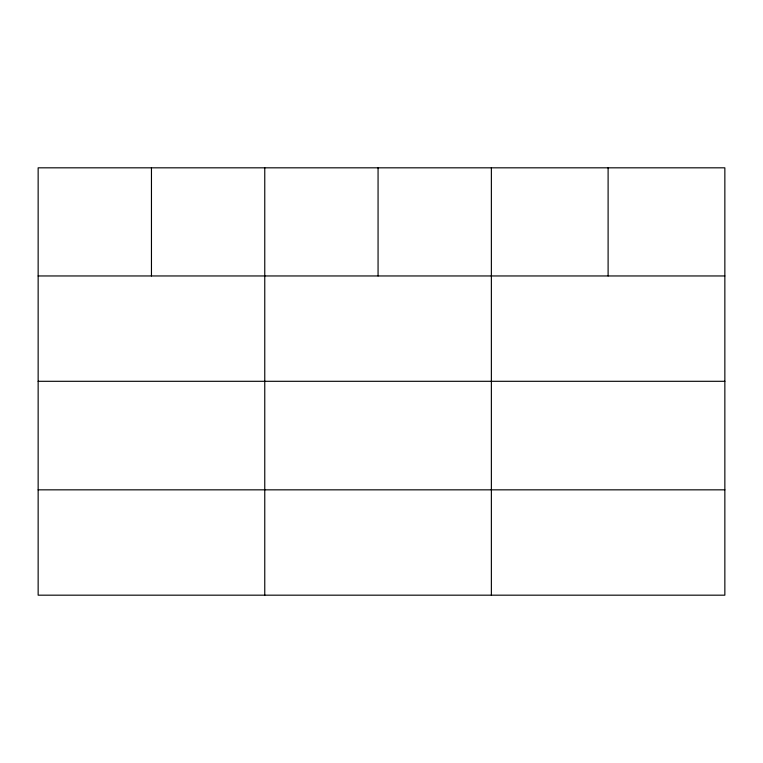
<?xml version="1.0" encoding="UTF-8"?>
<svg xmlns="http://www.w3.org/2000/svg" width="763" height="763" viewBox="0 0 763 763"><rect width="100%" height="100%" fill="white"/><g stroke="black" fill="none" stroke-linecap="round" stroke-linejoin="round"><path stroke-width="1.14" d="M724.85 381.3L724.85 167.822L38.15 167.822L38.15 595.178L724.85 595.178L724.85 381.3L38.15 381.3M38.15 275.958L724.85 275.958M38.15 489.836L724.85 489.836M608.111 167.822L608.111 275.958M491.372 167.822L491.372 595.178M378.066 167.822L378.066 275.958M264.761 167.822L264.761 595.178M151.456 167.822L151.456 275.958"/></g></svg>
